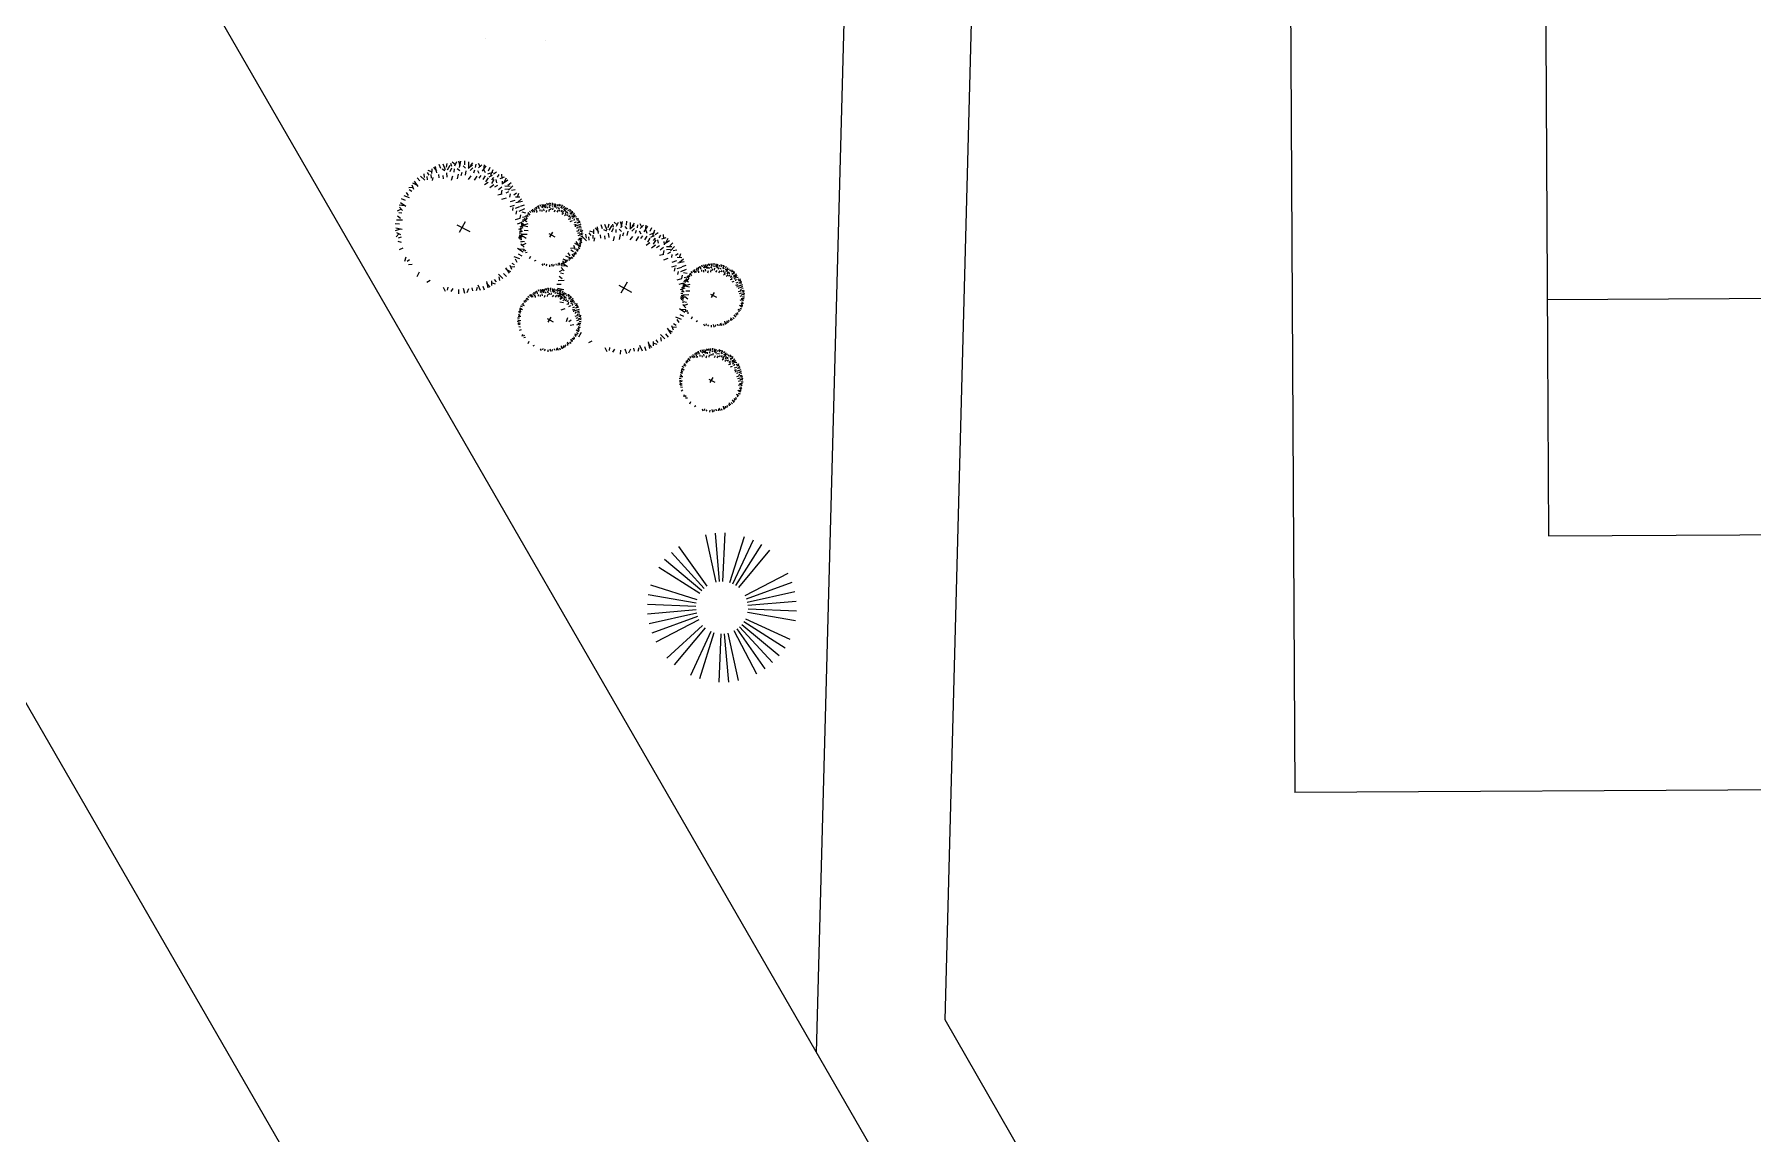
# Model space of a CAD drawing. Header units: millimetres. Extents: x 111 to 1506, y 14 to 566.
# Drawn here: x 216.43 to 223.17, y 208 to 212.31 of the extents above; entities that cross this region are included whole.
import ezdxf

# ---------------------------------------------------------------- set-up
doc = ezdxf.new("R2010")
doc.units = ezdxf.units.MM
for name, color, linetype, lineweight in [('ARB-CERCO', 97, 'Continuous', 5), ('ARBOLES', 78, 'Continuous', 5), ('PALMERAS114', 114, 'Continuous', 5), ('pisos', 155, 'Continuous', 5)]:
    doc.layers.add(name, color=color, linetype=linetype, lineweight=lineweight)
doc.styles.add('ATTR', font='romans.shx', dxfattribs={"width": 0.8, "height": 2.52})

# ---------------------------------------------------------------- blocks, each defined once
blk = doc.blocks.new('foot')
at = {"layer": 'pisos'}
for p, q in [((1536.1222, 120.0615), (1520.1222, 120.0615)), ((1520.1222, 92.0615), (1520.1222, 120.0615)), ((1522.0477, 115.3918), (1522.0477, 119.0615))]:
    blk.add_line(p, q, dxfattribs=at)
blk.add_lwpolyline([(1535.1222, 93.0615), (1535.1222, 119.0615), (1521.1222, 119.0615), (1521.1222, 93.0615)], close=True, dxfattribs=at)
blk = doc.blocks.new('E1E')
at = {"layer": 'ARBOLES', "ltscale": 0.2}
for p, q in [((95.5359, 59.5519), (95.5359, 59.5519)), ((95.2708, 59.4541), (95.2708, 59.4541))]:
    blk.add_line(p, q, dxfattribs=at)
blk = doc.blocks.new('A$C05551F4C')
at = {"color": 0, "linetype": 'ByBlock'}
for p, q in [((-0.2042, 0.2614), (-0.1828, 0.2573)), ((-0.186, 0.2707), (-0.1838, 0.2481)), ((-0.1793, 0.2799), (-0.1605, 0.2625)), ((-0.1581, 0.2543), (-0.1685, 0.285)), ((-0.1422, 0.2789), (-0.1518, 0.2974)), ((-0.1175, 0.2759), (-0.1328, 0.3015)), ((-0.1148, 0.2892), (-0.113, 0.3077)), ((-0.0892, 0.2954), (-0.0948, 0.3098)), ((-0.0896, 0.3199), (-0.0714, 0.308)), ((-0.0692, 0.3215), (-0.0758, 0.2998)), ((-0.0594, 0.3274), (-0.0488, 0.3042)), ((-0.0497, 0.2957), (-0.0475, 0.328)), ((-0.0255, 0.3123), (-0.0274, 0.3331)), ((-0.0039, 0.3001), (-0.0083, 0.3296)), ((0.0037, 0.3114), (0.0124, 0.3277)), ((0.0297, 0.3073), (0.03, 0.3227)), ((0.0387, 0.3301), (0.051, 0.3121)), ((0.0582, 0.3237), (0.0438, 0.3062)), ((0.0663, 0.2925), (0.0807, 0.3215)), ((0.0694, 0.3255), (0.0704, 0.2999)), ((0.095, 0.2986), (0.1012, 0.3184)), ((0.1103, 0.279), (0.1176, 0.3079)), ((0.1185, 0.2688), (0.1332, 0.2783)), ((0.1216, 0.2865), (0.136, 0.2983)), ((0.1363, 0.2555), (0.1509, 0.265)), ((0.1441, 0.2728), (0.1503, 0.2869)), ((0.1767, 0.277), (0.1567, 0.2664)), ((0.1611, 0.2904), (0.1656, 0.269)), ((0.1722, 0.2451), (0.1966, 0.2664)), ((0.1878, 0.2744), (0.1789, 0.2504)), ((-0.2371, 0.2034), (-0.2531, 0.2168)), ((-0.2158, 0.2234), (-0.2211, 0.2412)), ((-0.1945, 0.239), (-0.2052, 0.2501)), ((0.1278, 0.2451), (0.1434, 0.2504)), ((0.1562, 0.2235), (0.1709, 0.233)), ((0.1629, 0.2022), (0.1776, 0.2117)), ((0.1802, 0.1896), (0.1971, 0.2029)), ((0.2011, 0.2397), (0.2144, 0.2557)), ((0.2015, 0.2158), (0.2012, 0.2313)), ((0.2077, 0.2158), (0.2255, 0.2397)), ((0.2119, 0.2072), (0.2393, 0.2068)), ((0.2122, 0.1917), (0.2316, 0.1933)), ((0.2194, 0.1722), (0.2329, 0.1797)), ((0.2211, 0.2184), (0.2388, 0.2238)), ((0.2366, 0.1971), (0.2477, 0.2078)), ((0.2683, 0.1886), (0.2458, 0.1864)), ((0.259, 0.2068), (0.255, 0.1854)), ((0.2775, 0.1819), (0.2601, 0.1631)), ((-0.2839, 0.124), (-0.2956, 0.1383)), ((-0.2877, 0.1635), (-0.2664, 0.1679)), ((-0.2702, 0.1465), (-0.2843, 0.1527)), ((0.1773, 0.1632), (0.1989, 0.1686)), ((0.1982, 0.1408), (0.2209, 0.1482)), ((0.2222, 0.1343), (0.2393, 0.1382)), ((0.2224, 0.0927), (0.2445, 0.0904)), ((0.2342, 0.1166), (0.2547, 0.1233)), ((0.238, 0.1512), (0.2412, 0.1673)), ((0.252, 0.1607), (0.2827, 0.1711)), ((0.2632, 0.1339), (0.2682, 0.1486)), ((0.265, 0.1076), (0.2837, 0.1025)), ((0.265, 0.0868), (0.2804, 0.0892)), ((0.27, 0.1223), (0.2956, 0.1124)), ((0.2736, 0.1201), (0.2991, 0.1354)), ((0.2766, 0.1448), (0.295, 0.1544)), ((0.2869, 0.1174), (0.3053, 0.1156)), ((0.2931, 0.0918), (0.3074, 0.0974)), ((0.3175, 0.0922), (0.3056, 0.074)), ((-0.3088, 0.006), (-0.3251, 0.0148)), ((-0.3229, 0.0718), (-0.2973, 0.0728)), ((-0.0275, 0), (0.0346, 0)), ((-0.0009, 0.0293), (0.0013, -0.0426)), ((0.2344, 0.0646), (0.2583, 0.0637)), ((0.2407, 0.0111), (0.2607, 0.0014)), ((0.2548, 0.0502), (0.2721, 0.048)), ((0.2566, 0.0113), (0.2805, 0.0104)), ((0.26, 0.0294), (0.2815, 0.0287)), ((0.2753, 0.0607), (0.2838, 0.0747)), ((0.2858, 0.0105), (0.3017, -0.0008)), ((0.2931, 0.0358), (0.3029, 0.0479)), ((0.2934, 0.0523), (0.3257, 0.0501)), ((0.2955, 0.0225), (0.3163, 0.0046)), ((0.3191, 0.0718), (0.2974, 0.0784)), ((0.2977, 0.0065), (0.3273, 0.0109)), ((0.3251, 0.0621), (0.3018, 0.0514)), ((0.31, 0.0282), (0.3307, 0.03)), ((-0.3173, -0.0872), (-0.3053, -0.069)), ((0.2299, -0.0719), (0.2455, -0.0879)), ((0.2423, -0.0195), (0.2645, -0.0285)), ((0.2455, -0.0852), (0.261, -0.0799)), ((0.2544, -0.0613), (0.2743, -0.0693)), ((0.2566, -0.04), (0.2721, -0.0479)), ((0.2633, -0.018), (0.2871, -0.0189)), ((0.2787, -0.0091), (0.294, -0.0121)), ((0.2795, -0.0372), (0.2923, -0.0269)), ((0.2854, -0.0799), (0.2987, -0.1039)), ((0.2876, -0.0666), (0.301, -0.0586)), ((0.2901, -0.0637), (0.3191, -0.0781)), ((0.3231, -0.0668), (0.2976, -0.0678)), ((0.3213, -0.0555), (0.3038, -0.0412)), ((0.305, -0.0271), (0.3203, -0.0274)), ((0.309, -0.001), (0.3254, -0.0098)), ((0.3277, -0.0361), (0.3097, -0.0484)), ((-0.2928, -0.0868), (-0.3072, -0.0924)), ((-0.2866, -0.1125), (-0.3051, -0.1106)), ((-0.2763, -0.1398), (-0.2947, -0.1495)), ((-0.2773, -0.1769), (-0.2599, -0.1581)), ((0.1989, -0.1758), (0.2144, -0.1705)), ((0.21, -0.1545), (0.2277, -0.1705)), ((0.2211, -0.1012), (0.2388, -0.1172)), ((0.2322, -0.1438), (0.2499, -0.1598)), ((0.2427, -0.1696), (0.264, -0.194)), ((0.2499, -0.1305), (0.2655, -0.1252)), ((0.2588, -0.1039), (0.2721, -0.1119)), ((0.2747, -0.1741), (0.264, -0.1541)), ((0.288, -0.1585), (0.2667, -0.163)), ((0.2704, -0.1415), (0.2845, -0.1477)), ((0.2721, -0.0879), (0.2832, -0.1039)), ((0.2766, -0.1077), (0.3056, -0.1149)), ((0.2842, -0.119), (0.2959, -0.1334)), ((0.2962, -0.0924), (0.3161, -0.0986)), ((-0.268, -0.1836), (-0.2455, -0.1814)), ((-0.2363, -0.1921), (-0.2474, -0.2028)), ((-0.2208, -0.2135), (-0.2386, -0.2188)), ((-0.2075, -0.2108), (-0.2252, -0.2348)), ((-0.2008, -0.2348), (-0.2141, -0.2507)), ((-0.172, -0.2401), (-0.1964, -0.2614)), ((-0.1875, -0.2694), (-0.1786, -0.2454)), ((0.1345, -0.2477), (0.1523, -0.2637)), ((0.1545, -0.2291), (0.1722, -0.2451)), ((0.1584, -0.2493), (0.1687, -0.2801)), ((0.1678, -0.2104), (0.1855, -0.2264)), ((0.2045, -0.2564), (0.1831, -0.2524)), ((0.1862, -0.2657), (0.184, -0.2431)), ((0.1855, -0.2264), (0.2011, -0.2211)), ((0.1922, -0.1998), (0.2077, -0.1945)), ((0.1948, -0.234), (0.2054, -0.2451)), ((0.2134, -0.2051), (0.2374, -0.2229)), ((0.2161, -0.2184), (0.2214, -0.2362)), ((0.2166, -0.1811), (0.2344, -0.1971)), ((0.2374, -0.1985), (0.2534, -0.2118)), ((0.272, -0.1851), (0.248, -0.1763)), ((-0.1764, -0.2721), (-0.1564, -0.2614)), ((-0.1609, -0.2854), (-0.1653, -0.2641)), ((-0.1439, -0.2678), (-0.15, -0.2819)), ((-0.1214, -0.2816), (-0.1357, -0.2933)), ((-0.1101, -0.274), (-0.1173, -0.303)), ((-0.0947, -0.2936), (-0.1009, -0.3135)), ((-0.066, -0.2875), (-0.0804, -0.3165)), ((-0.0692, -0.3205), (-0.0702, -0.295)), ((-0.0579, -0.3187), (-0.0435, -0.3012)), ((-0.0385, -0.3251), (-0.0507, -0.3071)), ((-0.0295, -0.3023), (-0.0298, -0.3177)), ((-0.0034, -0.3064), (-0.0122, -0.3228)), ((0.0041, -0.2951), (0.0085, -0.3246)), ((0.0258, -0.3074), (0.0277, -0.3281)), ((0.05, -0.2907), (0.0478, -0.3231)), ((0.0597, -0.3224), (0.049, -0.2992)), ((0.0694, -0.3165), (0.076, -0.2948)), ((0.0898, -0.3149), (0.0716, -0.303)), ((0.0894, -0.2905), (0.095, -0.3048)), ((0.0968, -0.269), (0.1145, -0.285)), ((0.1151, -0.2843), (0.1132, -0.3027)), ((0.1177, -0.2709), (0.1331, -0.2965)), ((0.1424, -0.274), (0.1521, -0.2924)), ((0.1795, -0.2749), (0.1608, -0.2575))]:
    blk.add_line(p, q, dxfattribs=at)
blk = doc.blocks.new('EVG7')
for p, q in [((-6.6, 19.1), (-16.7, 56.9)), ((-3.9, 19.7), (-9, 58.4)), ((1.6, 19.7), (6.7, 58.4)), ((4.2, 19.1), (14.4, 56.9)), ((-13.8, 15.4), (-37.7, 46.5)), ((-11.6, 17), (-31.2, 50.9)), ((-9.2, 18.3), (-24.1, 54.3)), ((6.9, 18.3), (21.8, 54.3)), ((9.3, 17), (28.8, 50.9)), ((-17.8, 11.7), (-48.8, 35.4)), ((-16, 13.7), (-43.6, 41.3)), ((15.5, 11.7), (46.4, 35.4)), ((17, 9.4), (50.8, 28.9)), ((-21.6, 4.4), (-59.1, 14.4)), ((-20.6, 7), (-56.6, 21.9)), ((18.2, 7), (54.3, 21.9)), ((19.8, 1.7), (58.3, 6.7)), ((-22.2, -1.1), (-61.2, -1.1)), ((-22.2, -3.8), (-60.7, -8.9)), ((-20.6, -9.1), (-56.6, -24)), ((-19.4, -11.6), (-53.1, -31.1)), ((19.3, -6.6), (56.8, -16.6)), ((19.8, -1.1), (58.8, -1.1)), ((19.8, -3.8), (58.3, -8.9)), ((-17.8, -13.9), (-48.8, -37.6)), ((-13.8, -17.6), (-37.7, -48.7)), ((-11.6, -19.2), (-31.2, -53)), ((-9.2, -20.5), (-24.1, -56.5)), ((-6.6, -21.3), (-16.7, -59)), ((-3.9, -21.8), (-9, -60.6)), ((-1.2, -22.1), (-1.2, -61.1)), ((4.2, -21.3), (14.4, -59)), ((6.9, -20.5), (21.8, -56.5)), ((9.3, -19.2), (28.8, -53)), ((11.5, -17.6), (35.3, -48.7)), ((13.6, -15.9), (41.2, -43.5)), ((15.5, -13.9), (46.4, -37.6))]:
    blk.add_line(p, q)
at = {"style": 'ATTR', "width": 0.8, "flags": 9}
blk.add_attdef('ESTCODE', (0, 0), '', height=0.7, dxfattribs=at)

msp = doc.modelspace()

# ---------------------------------------------------------------- linework, layer by layer
for p, q in [((222.24177, 203.56684), (183.20949, 271.17273)), ((221.65032, 200.59126), (181.01113, 270.9804)), ((219.49654, 208.32172), (220.03519, 228.46416)), ((220.00013, 208.44947), (220.522, 227.96416)), ((220.90472, 206.88267), (220.00013, 208.44947))]:
    msp.add_line(p, q)

# ---------------------------------------------------------------- block references
at = {"lineweight": 100, "rotation": 90.30132774606777}
msp.add_blockref('foot', (349.42556, -1310.12924), dxfattribs=at)
at = {"layer": 'ARB-CERCO'}
for p, xscale, yscale, zscale, rotation in [((218.10692, 211.55459), 0.786722348914222, 0.786722348914222, 0.786722348914222, 59.94184765909385), ((218.45603, 211.5256), 0.3774895201833683, 0.3774895201833683, 0.3774895201833683, 59.94184765910946), ((218.74114, 211.31773), 0.786722348914222, 0.786722348914222, 0.786722348914222, 59.94184765909385), ((219.09024, 211.28873), 0.3774895201833683, 0.3774895201833683, 0.3774895201833683, 59.94184765910946), ((218.44983, 211.19246), 0.3774895201833683, 0.3774895201833683, 0.3774895201833683, 59.94184765910946), ((219.08405, 210.9556), 0.3774895201833683, 0.3774895201833683, 0.3774895201833683, 59.94184765910946)]:
    msp.add_blockref('A$C05551F4C', p, dxfattribs=dict(at, xscale=xscale, yscale=yscale, zscale=zscale, rotation=rotation))
at = {"layer": 'ARBOLES', "color": 0, "xscale": 0.8310831642732954, "yscale": 0.8310831642732954, "zscale": 0.8310831642732954, "rotation": 157.9147716791316}
msp.add_blockref('E1E', (310.37899, 228.30222), dxfattribs=at)
at = {"layer": 'PALMERAS114', "extrusion": (0, 0, -1), "xscale": -0.004880888891868356, "yscale": 0.004880888891718753, "zscale": -0.004880888891868356, "rotation": 294.9205878507973}
msp.add_blockref('EVG7', (-219.12311, 210.07237), dxfattribs=at)

doc.saveas('drawing.dxf')
